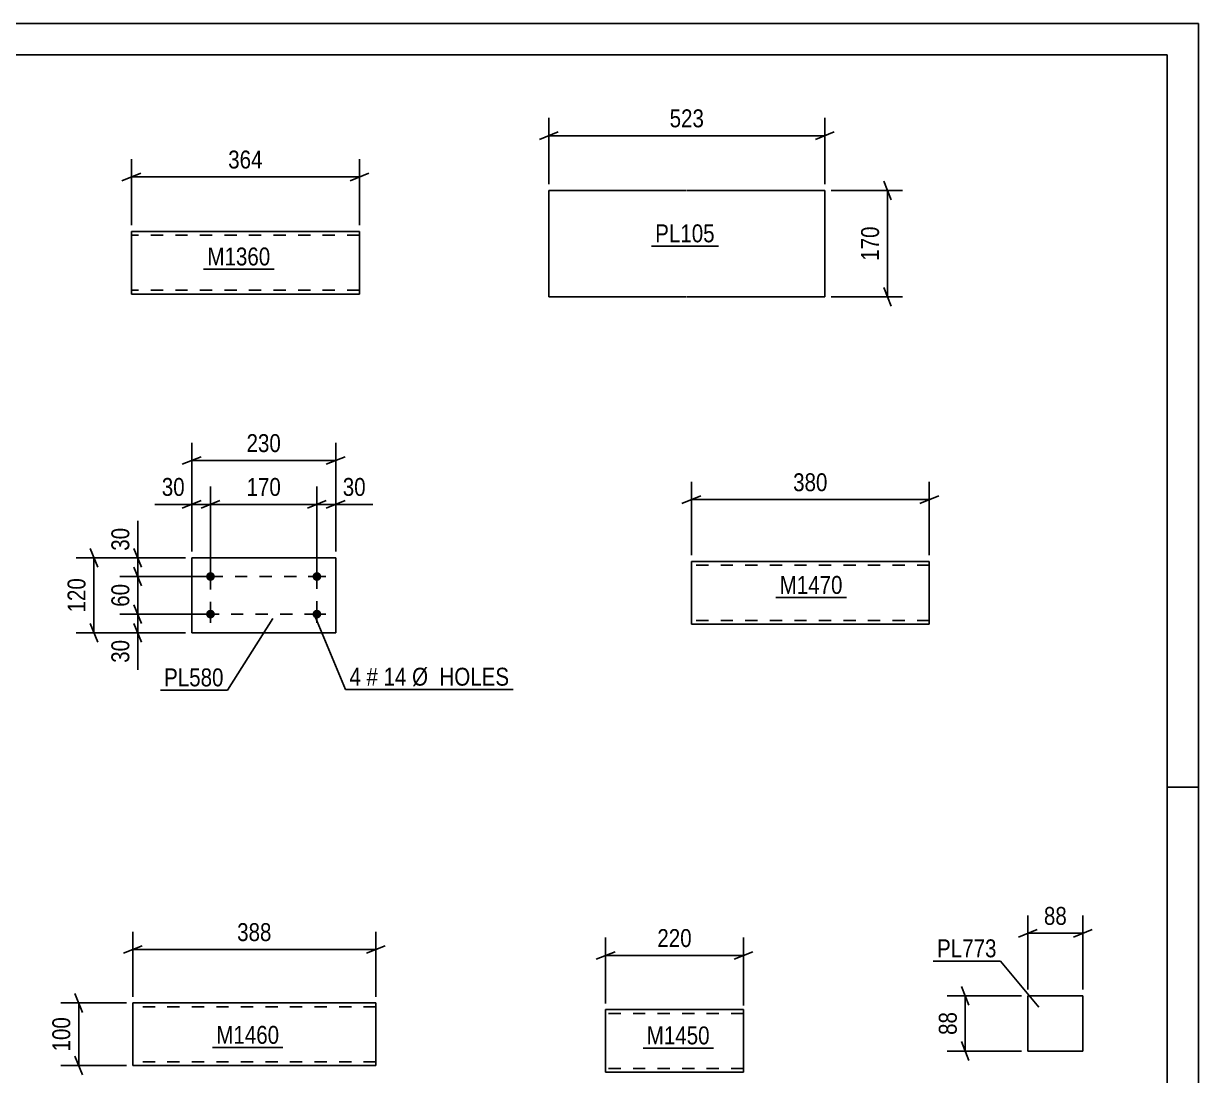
# Model space of a CAD drawing. Header units: millimetres. Extents: x 0 to 594, y 0 to 420.
# Drawn here: x 406.3 to 594, y 252 to 420 of the extents above; entities that cross this region are included whole.
import ezdxf

# ---------------------------------------------------------------- set-up
doc = ezdxf.new("R2010")
doc.units = ezdxf.units.MM
doc.linetypes.add('DXK_LINE_DOT2', pattern=[3.9198, 1.9599, -1.9599])
doc.styles.add('Arial Narrow', font='ARIALN.TTF', dxfattribs={"height": 0.2})

# ---------------------------------------------------------------- blocks, each defined once
blk = doc.blocks.new('Unknown-761531645-1132')
at = {"color": 5, "linetype": 'Continuous'}
for p, q in [((594, 420), (0, 420)), ((594, 0), (594, 420)), ((589, 415), (5, 415)), ((589, 5), (589, 415)), ((594, 298), (589, 298))]:
    blk.add_line(p, q, dxfattribs=at)
blk = doc.blocks.new('Part-761531645-6032 - 6016')
at = {"color": 2, "linetype": 'Continuous'}
for p, q in [((512.99, 334.06), (512.99, 332.86)), ((551, 334.06), (512.99, 334.06)), ((512.99, 324.8), (512.99, 332.86)), ((551, 333.96), (551, 334.06)), ((551, 333.96), (551, 332.86)), ((551, 332.86), (551, 324.06)), ((512.99, 324.15), (512.99, 324.8)), ((512.99, 324.06), (512.99, 324.15)), ((551, 324.06), (512.99, 324.06))]:
    blk.add_line(p, q, dxfattribs=at)
at = {"color": 7, "linetype": 'DXK_LINE_DOT2'}
for p, q in [((551, 333.46), (512.99, 333.46)), ((551, 333.7), (551, 332.86)), ((512.99, 324.8), (512.99, 324.41)), ((512.99, 324.66), (512.99, 324.7)), ((551, 324.7), (551, 324.8)), ((551, 324.66), (551, 324.7)), ((551, 324.66), (551, 324.7)), ((551, 324.66), (512.99, 324.66)), ((512.99, 324.06), (512.99, 324.06))]:
    blk.add_line(p, q, dxfattribs=at)
blk = doc.blocks.new('Part-761531645-5112 - 5096')
at = {"color": 2, "linetype": 'Continuous'}
for p, q in [((490.22, 376.34), (490.22, 393.34)), ((490.22, 393.34), (512.22, 393.34)), ((512.32, 393.34), (534.32, 393.34)), ((534.32, 393.34), (534.32, 376.34)), ((512.22, 376.34), (490.22, 376.34)), ((534.32, 376.34), (512.32, 376.34))]:
    blk.add_line(p, q, dxfattribs=at)
blk = doc.blocks.new('Part-761531645-5798 - 5782')
at = {"color": 2, "linetype": 'Continuous'}
for p, q in [((459.97, 386.79), (423.54, 386.79)), ((423.54, 386.79), (423.54, 376.89)), ((459.97, 386.79), (459.97, 376.79)), ((423.54, 376.79), (423.54, 376.89)), ((459.97, 376.79), (423.54, 376.79))]:
    blk.add_line(p, q, dxfattribs=at)
at = {"color": 7, "linetype": 'DXK_LINE_DOT2'}
for p, q in [((459.97, 386.19), (423.54, 386.19)), ((423.54, 377.39), (423.54, 377.44)), ((459.97, 377.39), (423.54, 377.39)), ((459.97, 377.39), (459.97, 377.44))]:
    blk.add_line(p, q, dxfattribs=at)
blk = doc.blocks.new('Bolt-761531645-5848 - 5814')
at = {"linetype": 'Continuous'}
for points in [[(436.18, 330.96, -1), (436.18, 332.36, -1)], [(453.18, 330.96, -1), (453.18, 332.36, -1)], [(436.18, 324.96, -1), (436.18, 326.36, -1)], [(453.18, 324.96, -1), (453.18, 326.36, -1)]]:
    blk.add_hatch(color=1, dxfattribs=at).paths.add_polyline_path(points)
at = {"color": 1, "linetype": 'Continuous'}
for p, q in [((436.18, 333.06), (436.18, 330.26)), ((453.18, 333.06), (453.18, 330.26)), ((437.58, 331.66), (434.78, 331.66)), ((454.58, 331.66), (451.78, 331.66)), ((436.18, 327.06), (436.18, 324.26)), ((453.18, 327.06), (453.18, 324.26)), ((437.58, 325.66), (434.78, 325.66)), ((454.58, 325.66), (451.78, 325.66))]:
    blk.add_line(p, q, dxfattribs=at)
blk = doc.blocks.new('Part-761531645-5863 - 5814')
at = {"color": 2, "linetype": 'Continuous'}
for p, q in [((433.18, 334.66), (433.18, 322.66)), ((433.18, 334.66), (456.18, 334.66)), ((456.18, 334.66), (456.18, 322.66)), ((433.18, 322.66), (456.18, 322.66))]:
    blk.add_line(p, q, dxfattribs=at)
blk = doc.blocks.new('Part-761531645-5968 - 5952')
at = {"color": 2, "linetype": 'Continuous'}
for p, q in [((462.6, 263.54), (423.76, 263.54)), ((423.76, 263.54), (423.76, 253.63)), ((462.6, 254.74), (462.6, 263.54)), ((423.76, 253.63), (423.76, 253.54)), ((423.76, 253.54), (462.6, 253.54)), ((462.6, 253.54), (462.6, 254.74))]:
    blk.add_line(p, q, dxfattribs=at)
at = {"color": 7, "linetype": 'DXK_LINE_DOT2'}
for p, q in [((462.6, 262.94), (423.76, 262.94)), ((462.6, 262.94), (462.6, 262.9)), ((462.6, 262.9), (462.6, 262.94)), ((462.6, 262.8), (462.6, 262.9)), ((462.6, 262.9), (462.6, 262.8)), ((423.76, 254.14), (423.76, 254.19)), ((462.6, 254.14), (423.76, 254.14)), ((462.6, 254.19), (462.6, 254.51)), ((462.6, 254.14), (462.6, 254.19))]:
    blk.add_line(p, q, dxfattribs=at)
blk = doc.blocks.new('Part-761531645-6000 - 5984')
at = {"color": 2, "linetype": 'Continuous'}
for p, q in [((499.3, 261.28), (499.3, 262.48)), ((499.3, 262.48), (521.31, 262.48)), ((499.3, 253.22), (499.3, 261.28)), ((521.31, 262.48), (521.31, 262.39)), ((521.31, 262.39), (521.31, 261.28)), ((521.31, 261.28), (521.31, 252.48)), ((499.3, 252.57), (499.3, 253.22)), ((499.3, 252.48), (499.3, 252.57)), ((521.31, 252.48), (499.3, 252.48))]:
    blk.add_line(p, q, dxfattribs=at)
at = {"color": 7, "linetype": 'DXK_LINE_DOT2'}
for p, q in [((521.31, 261.88), (499.3, 261.88)), ((521.31, 261.28), (521.31, 262.13)), ((499.3, 253.22), (499.3, 252.84)), ((499.3, 253.08), (499.3, 253.13)), ((521.31, 253.08), (499.3, 253.08)), ((521.31, 253.08), (521.31, 253.13))]:
    blk.add_line(p, q, dxfattribs=at)
blk = doc.blocks.new('Part-761531645-6096 - 6080')
at = {"color": 2, "linetype": 'Continuous'}
for p, q in [((566.73, 255.87), (566.73, 264.67)), ((566.73, 264.67), (575.53, 264.67)), ((575.53, 264.67), (575.53, 255.87)), ((575.53, 255.87), (566.73, 255.87))]:
    blk.add_line(p, q, dxfattribs=at)
blk = doc.blocks.new('Rectangle-761531645-12990 - 5814')
at = {"color": 1, "linetype": 'DXK_LINE_DOT2'}
blk.add_lwpolyline([(436.18, 331.66), (453.18, 331.66), (453.18, 325.66), (436.18, 325.66), (436.18, 331.66)], close=True, dxfattribs=at)
blk = doc.blocks.new('StraightDimension-761531645-13124 - 6016')
at = {"color": 7, "linetype": 'Continuous'}
for p, q in [((512.99, 335.06), (512.99, 346.79)), ((551, 335.06), (551, 346.79)), ((514.49, 344.54), (511.49, 343.34)), ((512.99, 343.94), (551, 343.94)), ((549.5, 343.34), (552.5, 344.54))]:
    blk.add_line(p, q, dxfattribs=at)
at = {"color": 0}
blk.add_wipeout([(535.33, 344.69), (535.33, 348.89), (528.65, 348.89), (528.65, 344.69)], dxfattribs=at)
at = {"color": 3, "style": 'Arial Narrow'}
blk.add_text('380', height=2.863, dxfattribs=at).set_placement((529.25, 345.29))
blk = doc.blocks.new('StraightDimension-761531645-13137 - 5096')
at = {"color": 7, "linetype": 'Continuous'}
for p, q in [((490.22, 394.34), (490.22, 404.92)), ((534.32, 394.34), (534.32, 404.92)), ((491.72, 402.67), (488.72, 401.47)), ((490.22, 402.07), (534.32, 402.07)), ((532.82, 401.47), (535.82, 402.67))]:
    blk.add_line(p, q, dxfattribs=at)
at = {"color": 0}
blk.add_wipeout([(515.61, 402.82), (515.61, 407.02), (508.92, 407.02), (508.92, 402.82)], dxfattribs=at)
at = {"color": 3, "style": 'Arial Narrow'}
blk.add_text('523', height=2.863, dxfattribs=at).set_placement((509.52, 403.42))
blk = doc.blocks.new('StraightDimension-761531645-5115 - 5096')
at = {"color": 7, "linetype": 'Continuous'}
for p, q in [((544.92, 391.84), (543.72, 394.84)), ((535.32, 393.34), (546.72, 393.34)), ((544.32, 376.34), (544.32, 393.34)), ((543.72, 377.84), (544.92, 374.84)), ((535.32, 376.34), (546.72, 376.34))]:
    blk.add_line(p, q, dxfattribs=at)
at = {"color": 0}
blk.add_wipeout([(543.57, 388.18), (539.37, 388.18), (539.37, 381.5), (543.57, 381.5)], dxfattribs=at)
at = {"color": 3, "style": 'Arial Narrow'}
blk.add_text('170', height=2.863, rotation=90.0002, dxfattribs=at).set_placement((542.97, 382.1))
blk = doc.blocks.new('StraightDimension-761531645-13151 - 5782')
at = {"color": 7, "linetype": 'Continuous'}
for p, q in [((423.54, 387.79), (423.54, 398.34)), ((459.97, 387.79), (459.97, 398.34)), ((425.04, 396.09), (422.04, 394.89)), ((458.47, 394.89), (461.47, 396.09)), ((423.54, 395.49), (459.97, 395.49))]:
    blk.add_line(p, q, dxfattribs=at)
at = {"color": 0}
blk.add_wipeout([(445.1, 396.24), (445.1, 400.44), (438.41, 400.44), (438.41, 396.24)], dxfattribs=at)
at = {"color": 3, "style": 'Arial Narrow'}
blk.add_text('364', height=2.863, dxfattribs=at).set_placement((439.01, 396.84))
blk = doc.blocks.new('StraightDimension-761531645-5876 - 5814')
at = {"color": 7, "linetype": 'Continuous'}
for p, q in [((433.18, 335.66), (433.18, 346.04)), ((436.18, 332.66), (436.18, 346.04)), ((431.68, 342.59), (434.68, 343.79)), ((437.68, 343.79), (434.68, 342.59)), ((433.18, 343.19), (436.18, 343.19))]:
    blk.add_line(p, q, dxfattribs=at)
at = {"color": 0}
blk.add_wipeout([(432.66, 343.94), (432.66, 348.14), (427.8, 348.14), (427.8, 343.94)], dxfattribs=at)
at = {"color": 7, "linetype": 'Continuous'}
blk.add_line((433.18, 343.19), (427.27, 343.19), dxfattribs=at)
blk.add_line((433.18, 343.19), (427.27, 343.19), dxfattribs=at)
at = {"color": 3, "style": 'Arial Narrow'}
blk.add_text('30', height=2.863, dxfattribs=at).set_placement((428.4, 344.54))
blk = doc.blocks.new('StraightDimension-761531645-5907 - 5814')
at = {"color": 7, "linetype": 'Continuous'}
for p, q in [((416.96, 336.16), (418.16, 333.16)), ((432.18, 334.66), (414.71, 334.66)), ((417.56, 322.66), (417.56, 334.66)), ((418.16, 321.16), (416.96, 324.16)), ((432.18, 322.66), (414.71, 322.66))]:
    blk.add_line(p, q, dxfattribs=at)
at = {"color": 0}
blk.add_wipeout([(416.81, 332), (412.61, 332), (412.61, 325.32), (416.81, 325.32)], dxfattribs=at)
at = {"color": 3, "style": 'Arial Narrow'}
blk.add_text('120', height=2.863, rotation=90.0002, dxfattribs=at).set_placement((416.21, 325.92))
blk = doc.blocks.new('StraightDimension-761531645-5865 - 5814')
at = {"color": 7, "linetype": 'Continuous'}
for p, q in [((433.18, 335.66), (433.18, 353.04)), ((456.18, 335.66), (456.18, 353.04)), ((434.68, 350.79), (431.68, 349.59)), ((433.18, 350.19), (456.18, 350.19)), ((454.68, 349.59), (457.68, 350.79))]:
    blk.add_line(p, q, dxfattribs=at)
at = {"color": 0}
blk.add_wipeout([(448.02, 350.94), (448.02, 355.14), (441.34, 355.14), (441.34, 350.94)], dxfattribs=at)
at = {"color": 3, "style": 'Arial Narrow'}
blk.add_text('230', height=2.863, dxfattribs=at).set_placement((441.94, 351.54))
blk = doc.blocks.new('StraightDimension-761531645-5886 - 5814')
at = {"color": 7, "linetype": 'Continuous'}
for p, q in [((436.18, 332.66), (436.18, 346.04)), ((453.18, 332.66), (453.18, 346.04)), ((437.68, 343.79), (434.68, 342.59)), ((451.68, 342.59), (454.68, 343.79)), ((436.18, 343.19), (453.18, 343.19))]:
    blk.add_line(p, q, dxfattribs=at)
at = {"color": 0}
blk.add_wipeout([(448.02, 343.94), (448.02, 348.14), (441.34, 348.14), (441.34, 343.94)], dxfattribs=at)
at = {"color": 3, "style": 'Arial Narrow'}
blk.add_text('170', height=2.863, dxfattribs=at).set_placement((441.94, 344.54))
blk = doc.blocks.new('StraightDimension-761531645-5896 - 5814')
at = {"color": 7, "linetype": 'Continuous'}
for p, q in [((453.18, 332.66), (453.18, 346.04)), ((456.18, 335.66), (456.18, 346.04)), ((451.68, 342.59), (454.68, 343.79)), ((457.68, 343.79), (454.68, 342.59)), ((453.18, 343.19), (456.18, 343.19))]:
    blk.add_line(p, q, dxfattribs=at)
at = {"color": 0}
blk.add_wipeout([(461.56, 343.94), (461.56, 348.14), (456.71, 348.14), (456.71, 343.94)], dxfattribs=at)
at = {"color": 7, "linetype": 'Continuous'}
blk.add_line((456.18, 343.19), (462.09, 343.19), dxfattribs=at)
blk.add_line((456.18, 343.19), (462.09, 343.19), dxfattribs=at)
at = {"color": 3, "style": 'Arial Narrow'}
blk.add_text('30', height=2.863, dxfattribs=at).set_placement((457.31, 344.54))
blk = doc.blocks.new('StraightDimension-761531645-5918 - 5814')
at = {"color": 7, "linetype": 'Continuous'}
for p, q in [((423.96, 327.16), (425.16, 324.16)), ((435.18, 325.66), (421.71, 325.66)), ((424.56, 322.66), (424.56, 325.66)), ((425.16, 321.16), (423.96, 324.16)), ((432.18, 322.66), (421.71, 322.66))]:
    blk.add_line(p, q, dxfattribs=at)
at = {"color": 0}
blk.add_wipeout([(423.81, 322.13), (419.61, 322.13), (419.61, 317.28), (423.81, 317.28)], dxfattribs=at)
at = {"color": 7, "linetype": 'Continuous'}
blk.add_line((424.56, 322.66), (424.56, 316.75), dxfattribs=at)
blk.add_line((424.56, 322.66), (424.56, 316.75), dxfattribs=at)
at = {"color": 3, "style": 'Arial Narrow'}
blk.add_text('30', height=2.863, rotation=90.0002, dxfattribs=at).set_placement((423.21, 317.88))
blk = doc.blocks.new('StraightDimension-761531645-5928 - 5814')
at = {"color": 7, "linetype": 'Continuous'}
for p, q in [((423.96, 333.16), (425.16, 330.16)), ((435.18, 331.66), (421.71, 331.66)), ((424.56, 325.66), (424.56, 331.66)), ((425.16, 324.16), (423.96, 327.16)), ((435.18, 325.66), (421.71, 325.66))]:
    blk.add_line(p, q, dxfattribs=at)
at = {"color": 0}
blk.add_wipeout([(423.81, 331.09), (419.61, 331.09), (419.61, 326.23), (423.81, 326.23)], dxfattribs=at)
at = {"color": 3, "style": 'Arial Narrow'}
blk.add_text('60', height=2.863, rotation=90.0002, dxfattribs=at).set_placement((423.21, 326.83))
blk = doc.blocks.new('StraightDimension-761531645-5938 - 5814')
at = {"color": 7, "linetype": 'Continuous'}
for p, q in [((423.96, 336.16), (425.16, 333.16)), ((432.18, 334.66), (421.71, 334.66)), ((424.56, 331.66), (424.56, 334.66)), ((425.16, 330.16), (423.96, 333.16)), ((435.18, 331.66), (421.71, 331.66))]:
    blk.add_line(p, q, dxfattribs=at)
at = {"color": 0}
blk.add_wipeout([(423.81, 340.04), (419.61, 340.04), (419.61, 335.18), (423.81, 335.18)], dxfattribs=at)
at = {"color": 7, "linetype": 'Continuous'}
blk.add_line((424.56, 334.66), (424.56, 340.57), dxfattribs=at)
blk.add_line((424.56, 334.66), (424.56, 340.57), dxfattribs=at)
at = {"color": 3, "style": 'Arial Narrow'}
blk.add_text('30', height=2.863, rotation=90.0002, dxfattribs=at).set_placement((423.21, 335.78))
blk = doc.blocks.new('StraightDimension-761531645-13100 - 5952')
at = {"color": 7, "linetype": 'Continuous'}
for p, q in [((423.76, 264.54), (423.76, 274.93)), ((462.6, 264.54), (462.6, 274.93)), ((425.26, 272.68), (422.26, 271.48)), ((461.1, 271.48), (464.1, 272.68)), ((423.76, 272.08), (462.6, 272.08))]:
    blk.add_line(p, q, dxfattribs=at)
at = {"color": 0}
blk.add_wipeout([(446.53, 272.83), (446.53, 277.03), (439.84, 277.03), (439.84, 272.83)], dxfattribs=at)
at = {"color": 3, "style": 'Arial Narrow'}
blk.add_text('388', height=2.863, dxfattribs=at).set_placement((440.44, 273.43))
blk = doc.blocks.new('StraightDimension-761531645-13111 - 5952')
at = {"color": 7, "linetype": 'Continuous'}
for p, q in [((414.53, 265.04), (415.73, 262.04)), ((422.76, 263.54), (412.28, 263.54)), ((415.13, 253.54), (415.13, 263.54)), ((422.76, 253.54), (412.28, 253.54)), ((415.73, 252.04), (414.53, 255.04))]:
    blk.add_line(p, q, dxfattribs=at)
at = {"color": 0}
blk.add_wipeout([(414.38, 261.89), (410.18, 261.89), (410.18, 255.2), (414.38, 255.2)], dxfattribs=at)
at = {"color": 3, "style": 'Arial Narrow'}
blk.add_text('100', height=2.863, rotation=90.0002, dxfattribs=at).set_placement((413.78, 255.8))
blk = doc.blocks.new('StraightDimension-761531645-13081 - 5984')
at = {"color": 7, "linetype": 'Continuous'}
for p, q in [((499.3, 263.48), (499.3, 273.98)), ((521.31, 263.13), (521.31, 273.98)), ((500.8, 271.73), (497.8, 270.53)), ((499.3, 271.13), (521.31, 271.13)), ((519.81, 270.53), (522.81, 271.73))]:
    blk.add_line(p, q, dxfattribs=at)
at = {"color": 0}
blk.add_wipeout([(513.65, 271.88), (513.65, 276.08), (506.96, 276.08), (506.96, 271.88)], dxfattribs=at)
at = {"color": 3, "style": 'Arial Narrow'}
blk.add_text('220', height=2.863, dxfattribs=at).set_placement((507.56, 272.48))
blk = doc.blocks.new('StraightDimension-761531645-6098 - 6080')
at = {"color": 7, "linetype": 'Continuous'}
for p, q in [((566.73, 265.67), (566.73, 277.52)), ((575.53, 265.67), (575.53, 277.52)), ((565.23, 274.07), (568.23, 275.27)), ((566.73, 274.67), (575.53, 274.67)), ((577.03, 275.27), (574.03, 274.07))]:
    blk.add_line(p, q, dxfattribs=at)
at = {"color": 0}
blk.add_wipeout([(573.56, 275.42), (573.56, 279.62), (568.71, 279.62), (568.71, 275.42)], dxfattribs=at)
at = {"color": 3, "style": 'Arial Narrow'}
blk.add_text('88', height=2.863, dxfattribs=at).set_placement((569.31, 276.02))
blk = doc.blocks.new('StraightDimension-761531645-6109 - 6080')
at = {"color": 7, "linetype": 'Continuous'}
for p, q in [((565.73, 264.67), (553.88, 264.67)), ((556.13, 266.17), (557.33, 263.17)), ((556.73, 255.87), (556.73, 264.67)), ((557.33, 254.37), (556.13, 257.37)), ((565.73, 255.87), (553.88, 255.87))]:
    blk.add_line(p, q, dxfattribs=at)
at = {"color": 0}
blk.add_wipeout([(555.98, 262.7), (551.78, 262.7), (551.78, 257.84), (555.98, 257.84)], dxfattribs=at)
at = {"color": 3, "style": 'Arial Narrow'}
blk.add_text('88', height=2.863, rotation=90.0002, dxfattribs=at).set_placement((555.38, 258.44))
blk = doc.blocks.new('Mark-761531645-6028 - 6016')
at = {"color": 0}
blk.add_wipeout([(537.15, 328.89), (537.15, 331.89), (527.1, 331.89), (527.1, 328.89)], dxfattribs=at)
blk.add_wipeout([(537.15, 328.89), (537.15, 331.89), (527.1, 331.89), (527.1, 328.89)], dxfattribs=at)
at = {"color": 30, "linetype": 'Continuous'}
blk.add_line((526.5, 328.29), (537.75, 328.29), dxfattribs=at)
at = {"color": 3, "style": 'Arial Narrow'}
blk.add_text('M1470', height=2.863, dxfattribs=at).set_placement((527.1, 328.89))
blk = doc.blocks.new('Mark-761531645-5108 - 5096')
at = {"color": 0}
blk.add_wipeout([(516.73, 385.05), (516.73, 388.05), (507.22, 388.05), (507.22, 385.05)], dxfattribs=at)
blk.add_wipeout([(516.73, 385.05), (516.73, 388.05), (507.22, 388.05), (507.22, 385.05)], dxfattribs=at)
at = {"color": 30, "linetype": 'Continuous'}
blk.add_line((506.62, 384.45), (517.33, 384.45), dxfattribs=at)
at = {"color": 3, "style": 'Arial Narrow'}
blk.add_text('PL105', height=2.863, dxfattribs=at).set_placement((507.22, 385.05))
blk = doc.blocks.new('Mark-761531645-5794 - 5782')
at = {"color": 0}
blk.add_wipeout([(445.74, 381.35), (445.74, 384.35), (435.69, 384.35), (435.69, 381.35)], dxfattribs=at)
blk.add_wipeout([(445.74, 381.35), (445.74, 384.35), (435.69, 384.35), (435.69, 381.35)], dxfattribs=at)
at = {"color": 30, "linetype": 'Continuous'}
blk.add_line((435.09, 380.75), (446.34, 380.75), dxfattribs=at)
at = {"color": 3, "style": 'Arial Narrow'}
blk.add_text('M1360', height=2.863, dxfattribs=at).set_placement((435.69, 381.35))
blk = doc.blocks.new('Mark-761531645-5844 - 5814')
at = {"color": 0}
blk.add_wipeout([(460.2, 314.23), (460.2, 317.23), (458.37, 317.23), (458.37, 314.23)], dxfattribs=at)
blk.add_wipeout([(460.2, 314.23), (460.2, 317.23), (458.37, 317.23), (458.37, 314.23)], dxfattribs=at)
at = {"color": 7, "linetype": 'Continuous'}
blk.add_line((452.96, 325.13), (457.77, 313.63), dxfattribs=at)
at = {"color": 3, "style": 'Arial Narrow'}
blk.add_text('4', height=2.86, dxfattribs=at).set_placement((458.37, 314.23))
at = {"color": 0}
blk.add_wipeout([(462.92, 314.23), (462.92, 317.23), (461.1, 317.23), (461.1, 314.23)], dxfattribs=at)
blk.add_wipeout([(462.92, 314.23), (462.92, 317.23), (461.1, 317.23), (461.1, 314.23)], dxfattribs=at)
blk.add_wipeout([(467.48, 314.23), (467.48, 317.23), (463.82, 317.23), (463.82, 314.23)], dxfattribs=at)
blk.add_wipeout([(467.48, 314.23), (467.48, 317.23), (463.82, 317.23), (463.82, 314.23)], dxfattribs=at)
at = {"color": 3, "style": 'Arial Narrow'}
for s, height, p in [('#', 2.86, (461.1, 314.23)), ('14', 2.863, (463.82, 314.23))]:
    blk.add_text(s, height=height, dxfattribs=at).set_placement(p)
at = {"color": 0}
blk.add_wipeout([(483.91, 314.23), (483.91, 317.23), (468.38, 317.23), (468.38, 314.23)], dxfattribs=at)
blk.add_wipeout([(483.91, 314.23), (483.91, 317.23), (468.38, 317.23), (468.38, 314.23)], dxfattribs=at)
at = {"color": 7, "linetype": 'Continuous'}
blk.add_line((457.77, 313.63), (484.51, 313.63), dxfattribs=at)
at = {"color": 3, "style": 'Arial Narrow'}
blk.add_text('Ø  HOLES', height=2.863, dxfattribs=at).set_placement((468.38, 314.23))
blk = doc.blocks.new('Mark-761531645-5859 - 5814')
at = {"color": 0}
blk.add_wipeout([(438.28, 314.12), (438.28, 317.12), (428.77, 317.12), (428.77, 314.12)], dxfattribs=at)
blk.add_wipeout([(438.28, 314.12), (438.28, 317.12), (428.77, 317.12), (428.77, 314.12)], dxfattribs=at)
at = {"color": 30, "linetype": 'Continuous'}
for p in [(446.16, 324.95), (428.17, 313.52)]:
    blk.add_line(p, (438.88, 313.52), dxfattribs=at)
at = {"color": 3, "style": 'Arial Narrow'}
blk.add_text('PL580', height=2.863, dxfattribs=at).set_placement((428.77, 314.12))
blk = doc.blocks.new('Mark-761531645-5964 - 5952')
at = {"color": 0}
blk.add_wipeout([(447.16, 257.02), (447.16, 260.02), (437.11, 260.02), (437.11, 257.02)], dxfattribs=at)
blk.add_wipeout([(447.16, 257.02), (447.16, 260.02), (437.11, 260.02), (437.11, 257.02)], dxfattribs=at)
at = {"color": 30, "linetype": 'Continuous'}
blk.add_line((436.51, 256.42), (447.76, 256.42), dxfattribs=at)
at = {"color": 3, "style": 'Arial Narrow'}
blk.add_text('M1460', height=2.863, dxfattribs=at).set_placement((437.11, 257.02))
blk = doc.blocks.new('Mark-761531645-5996 - 5984')
at = {"color": 0}
blk.add_wipeout([(515.92, 256.93), (515.92, 259.93), (505.87, 259.93), (505.87, 256.93)], dxfattribs=at)
blk.add_wipeout([(515.92, 256.93), (515.92, 259.93), (505.87, 259.93), (505.87, 256.93)], dxfattribs=at)
at = {"color": 30, "linetype": 'Continuous'}
blk.add_line((505.27, 256.33), (516.52, 256.33), dxfattribs=at)
at = {"color": 3, "style": 'Arial Narrow'}
blk.add_text('M1450', height=2.863, dxfattribs=at).set_placement((505.87, 256.93))
blk = doc.blocks.new('Mark-761531645-6092 - 6080')
at = {"color": 0}
blk.add_wipeout([(561.75, 270.84), (561.75, 273.84), (552.24, 273.84), (552.24, 270.84)], dxfattribs=at)
blk.add_wipeout([(561.75, 270.84), (561.75, 273.84), (552.24, 273.84), (552.24, 270.84)], dxfattribs=at)
at = {"color": 30, "linetype": 'Continuous'}
for p in [(551.64, 270.24), (568.52, 262.88)]:
    blk.add_line(p, (562.35, 270.24), dxfattribs=at)
at = {"color": 3, "style": 'Arial Narrow'}
blk.add_text('PL773', height=2.863, dxfattribs=at).set_placement((552.24, 270.84))

msp = doc.modelspace()

# ---------------------------------------------------------------- block references
for name in ['Unknown-761531645-1132', 'Part-761531645-5112 - 5096', 'Part-761531645-5798 - 5782', 'Part-761531645-5863 - 5814', 'Bolt-761531645-5848 - 5814', 'Part-761531645-6032 - 6016', 'Rectangle-761531645-12990 - 5814', 'Part-761531645-6096 - 6080', 'Part-761531645-5968 - 5952', 'Part-761531645-6000 - 5984']:
    msp.add_blockref(name, (0, 0))

# ---------------------------------------------------------------- next in the draw order: block references
for name in ['StraightDimension-761531645-13137 - 5096', 'StraightDimension-761531645-13151 - 5782', 'Mark-761531645-5108 - 5096', 'Mark-761531645-5794 - 5782', 'StraightDimension-761531645-5876 - 5814', 'StraightDimension-761531645-13124 - 6016', 'Mark-761531645-6028 - 6016', 'Mark-761531645-5844 - 5814', 'StraightDimension-761531645-6098 - 6080', 'StraightDimension-761531645-13100 - 5952', 'StraightDimension-761531645-13081 - 5984', 'Mark-761531645-5964 - 5952', 'Mark-761531645-5996 - 5984']:
    msp.add_blockref(name, (0, 0))

# ---------------------------------------------------------------- next in the draw order: block references
for name in ['StraightDimension-761531645-5115 - 5096', 'StraightDimension-761531645-5907 - 5814', 'StraightDimension-761531645-13111 - 5952', 'StraightDimension-761531645-6109 - 6080']:
    msp.add_blockref(name, (0, 0))

# ---------------------------------------------------------------- next in the draw order: block references
for name in ['StraightDimension-761531645-5865 - 5814', 'StraightDimension-761531645-5918 - 5814', 'Mark-761531645-6092 - 6080']:
    msp.add_blockref(name, (0, 0))

# ---------------------------------------------------------------- next in the draw order: block references
msp.add_blockref('StraightDimension-761531645-5886 - 5814', (0, 0))

# ---------------------------------------------------------------- next in the draw order: block references
for name in ['StraightDimension-761531645-5896 - 5814', 'StraightDimension-761531645-5928 - 5814']:
    msp.add_blockref(name, (0, 0))

# ---------------------------------------------------------------- next in the draw order: block references
for name in ['StraightDimension-761531645-5938 - 5814', 'Mark-761531645-5859 - 5814']:
    msp.add_blockref(name, (0, 0))

doc.saveas('drawing.dxf')
